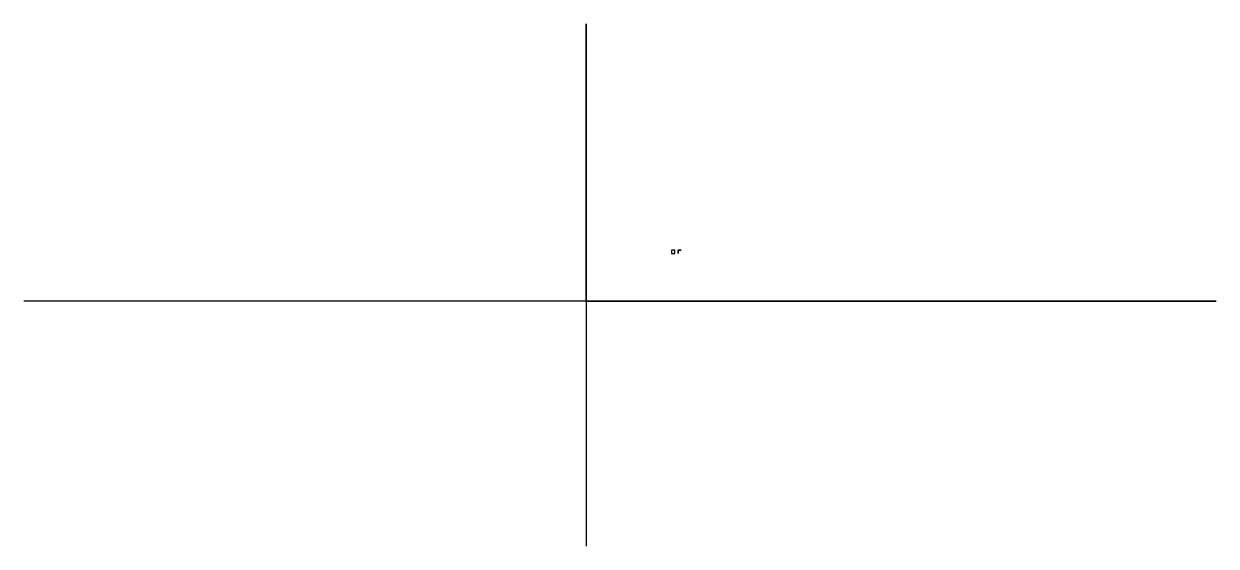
# Model space of a CAD drawing. Header units: millimetres. Extents: x -383869 to 1134094, y -76769 to 587902.
import ezdxf

# ---------------------------------------------------------------- set-up
doc = ezdxf.new("R2010")
doc.units = ezdxf.units.MM

msp = doc.modelspace()

# ---------------------------------------------------------------- linework, layer by layer
for p, q in [((332136, 234891), (332136, 587902)), ((332136, 587902), (332136, -76769)), ((444861, 299892), (440661, 299892)), ((440661, 299892), (440661, 295692)), ((440661, 295692), (440665, 295692)), ((440661, 295692), (444861, 295692)), ((444861, 295692), (444861, 299892)), ((448725, 299972), (452925, 299972)), ((448725, 299772), (448725, 299972)), ((452925, 299772), (448725, 299772)), ((448725, 299772), (448975, 299772)), ((448975, 299772), (448975, 295836)), ((448975, 295836), (449065, 295836)), ((449065, 295836), (449065, 299772)), ((452925, 299972), (452925, 299772)), ((1134094, 234891), (-383869, 234891)), ((332136, 234891), (1134094, 234891))]:
    msp.add_line(p, q)

doc.saveas('drawing.dxf')
